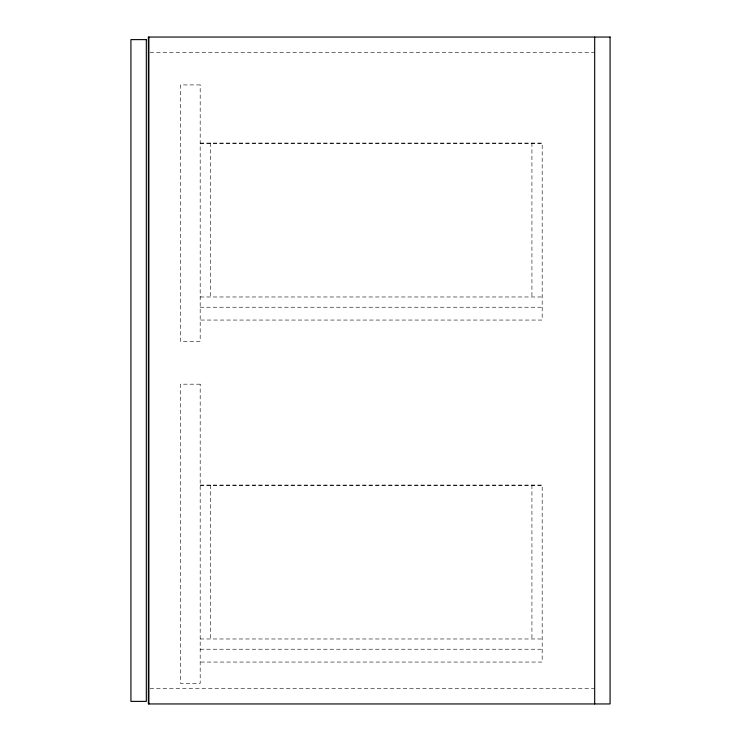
<?xml version="1.0" encoding="UTF-8"?>
<svg xmlns="http://www.w3.org/2000/svg" width="741" height="741" viewBox="0 0 741 741"><rect width="100%" height="100%" fill="white"/><g stroke="black" fill="none" stroke-linecap="round" stroke-linejoin="round"><path stroke-width="0.56" stroke-dasharray="3.71 2.78" d="M150.043 52.444L594.68 52.444M200.181 143.069L542.18 143.069L542.18 320.056L200.181 320.056M200.181 143.587L542.18 143.587M200.181 296.974L542.18 296.974M200.181 307.228L542.18 307.228M200.181 485.068L542.18 485.068L542.18 662.056L200.181 662.056M200.181 485.587L542.18 485.587M200.181 638.974L542.18 638.974M200.181 649.227L542.18 649.227M150.043 688.556L594.68 688.556M531.927 143.069L531.927 296.974M531.927 485.068L531.927 638.974M210.444 143.069L210.444 296.974M210.444 485.068L210.444 638.974M200.181 84.928L180.517 84.928L180.517 341.434L200.181 341.434L200.181 84.928M200.181 384.181L180.517 384.181L180.517 683.434L200.181 683.434L200.181 384.181"/><path stroke-width="1.11" d="M594.68 37.05L594.68 703.95M148.885 37.05L148.885 703.95M610.075 37.05L148.367 37.05L148.367 703.95L610.075 703.95L610.075 37.05M146.32 39.616L130.925 39.616L130.925 701.384L146.32 701.384L146.32 39.616"/></g></svg>
